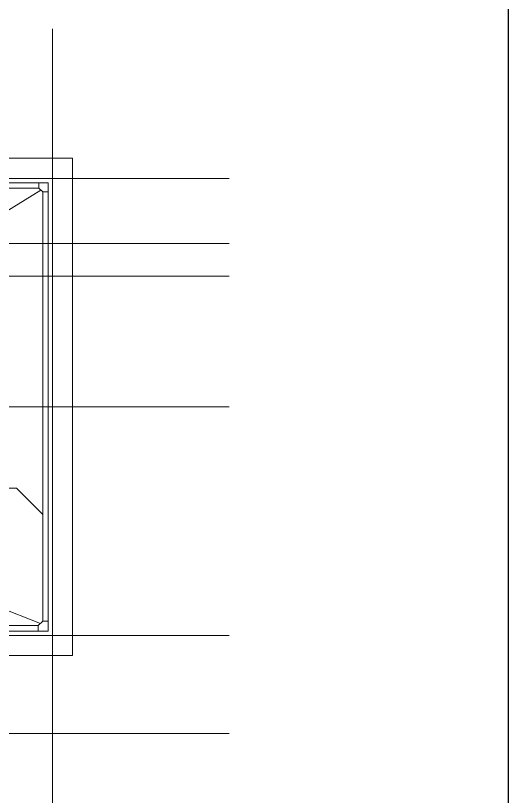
# Model space of a CAD drawing. Header units: millimetres. Extents: x -10163 to 1081624, y -5450 to 230390.
# Drawn here: x 371836 to 380890, y 19913 to 34260 of the extents above; entities that cross this region are included whole.
import ezdxf

# ---------------------------------------------------------------- set-up
doc = ezdxf.new("R2010")
doc.units = ezdxf.units.MM
doc.linetypes.add('Штрих-пунктир', pattern=[24, 20, -1.5, 1, -1.5])
for name, color, linetype in [('Анкеровка', 30, 'Continuous'), ('Кровля', 92, 'Continuous'), ('Оси 2', 253, 'Continuous'), ('Панели', 210, 'Continuous'), ('Покрытия', 50, 'Continuous'), ('Стены1', 120, 'Continuous')]:
    doc.layers.add(name, color=color, linetype=linetype)

msp = doc.modelspace()

# ---------------------------------------------------------------- linework, layer by layer
at = {"layer": 'Анкеровка'}
msp.add_lwpolyline([(276400, -5250), (380890, -5250), (380890, 44700), (276400, 44700)], close=True, dxfattribs=at)
at = {"layer": 'Кровля', "lineweight": 9}
for p, q in [((364557.54, 26234.851), (372296.62, 31055)), ((364569.917, 26101.549), (372291.62, 23090)), ((371850.063, 25577.542), (370329.228, 25577.542)), ((372333.24, 25094.366), (371850.063, 25577.542))]:
    msp.add_line(p, q, dxfattribs=at)
at = {"layer": 'Оси 2', "linetype": 'Штрих-пунктир', "lineweight": 9}
for p, q in [((372513.24, 5368.318), (372513.24, 34020)), ((372513.24, 5368.318), (372513.24, 33970)), ((339340, 31270), (375760, 31270)), ((339340, 31270), (375760, 31270)), ((339624.391, 30070), (375760, 30070)), ((339340, 29470), (375760, 29470)), ((339340, 29470), (375760, 29470)), ((339340, 27070), (375760, 27070)), ((339340, 27070), (375760, 27070)), ((339340, 22870), (375760, 22870)), ((339340, 22870), (375760, 22870)), ((339340, 21070), (375760, 21070)), ((339340, 21070), (375760, 21070))]:
    msp.add_line(p, q, dxfattribs=at)
at = {"layer": 'Панели', "linetype": 'Continuous', "lineweight": 9}
for p, q in [((372513.24, 31270), (372163.24, 31270)), ((372513.24, 29859.804), (372513.24, 31270)), ((372513.24, 27070), (372513.24, 29859.804)), ((372513.24, 29859.804), (372513.24, 29859.804))]:
    msp.add_line(p, q, dxfattribs=at)
at = {"layer": 'Покрытия', "lineweight": 9}
for p, q in [((372260, 31190), (372260, 31090)), ((372260, 31090), (372333.24, 31020)), ((372333.24, 31020), (372433.24, 31020)), ((372250, 23050), (372333.24, 23130)), ((372333.24, 23130), (372433.24, 23130)), ((372250, 22950), (372250, 23050))]:
    msp.add_line(p, q, dxfattribs=at)
for points in [[(358713.24, 29994.595), (367193.24, 29994.595), (367193.24, 31190), (372433.24, 31190), (372433.24, 22950), (368670, 22950), (368670, 18570)], [(367400, 31090), (372260, 31090)], [(372333.24, 31020), (372333.24, 23130)], [(372250, 23050), (368570, 23050), (368570, 18570)]]:
    msp.add_lwpolyline(points, dxfattribs=at)
at = {"layer": 'Стены1', "lineweight": 9}
for points in [[(372883.24, 8100), (372883.24, 17240), (369020, 17240), (369020, 22500), (372883.24, 22500), (372883.24, 31640), (372463.24, 31640), (372463.24, 31640), (370063.24, 31640), (370063.24, 31640), (366743.24, 31640), (366743.24, 30294.595), (351203.24, 30294.595), (351203.24, 31640), (345163.24, 31640), (345163.24, 31640), (342763.24, 31640), (342763.24, 31640), (342143.24, 31640), (342143.24, 22500), (345143.24, 22500), (345143.24, 22269.884)], [(368670, 18570), (368670, 22950), (372433.24, 22950), (372433.24, 31190), (372163.24, 31190)]]:
    msp.add_lwpolyline(points, dxfattribs=at)

doc.saveas('drawing.dxf')
